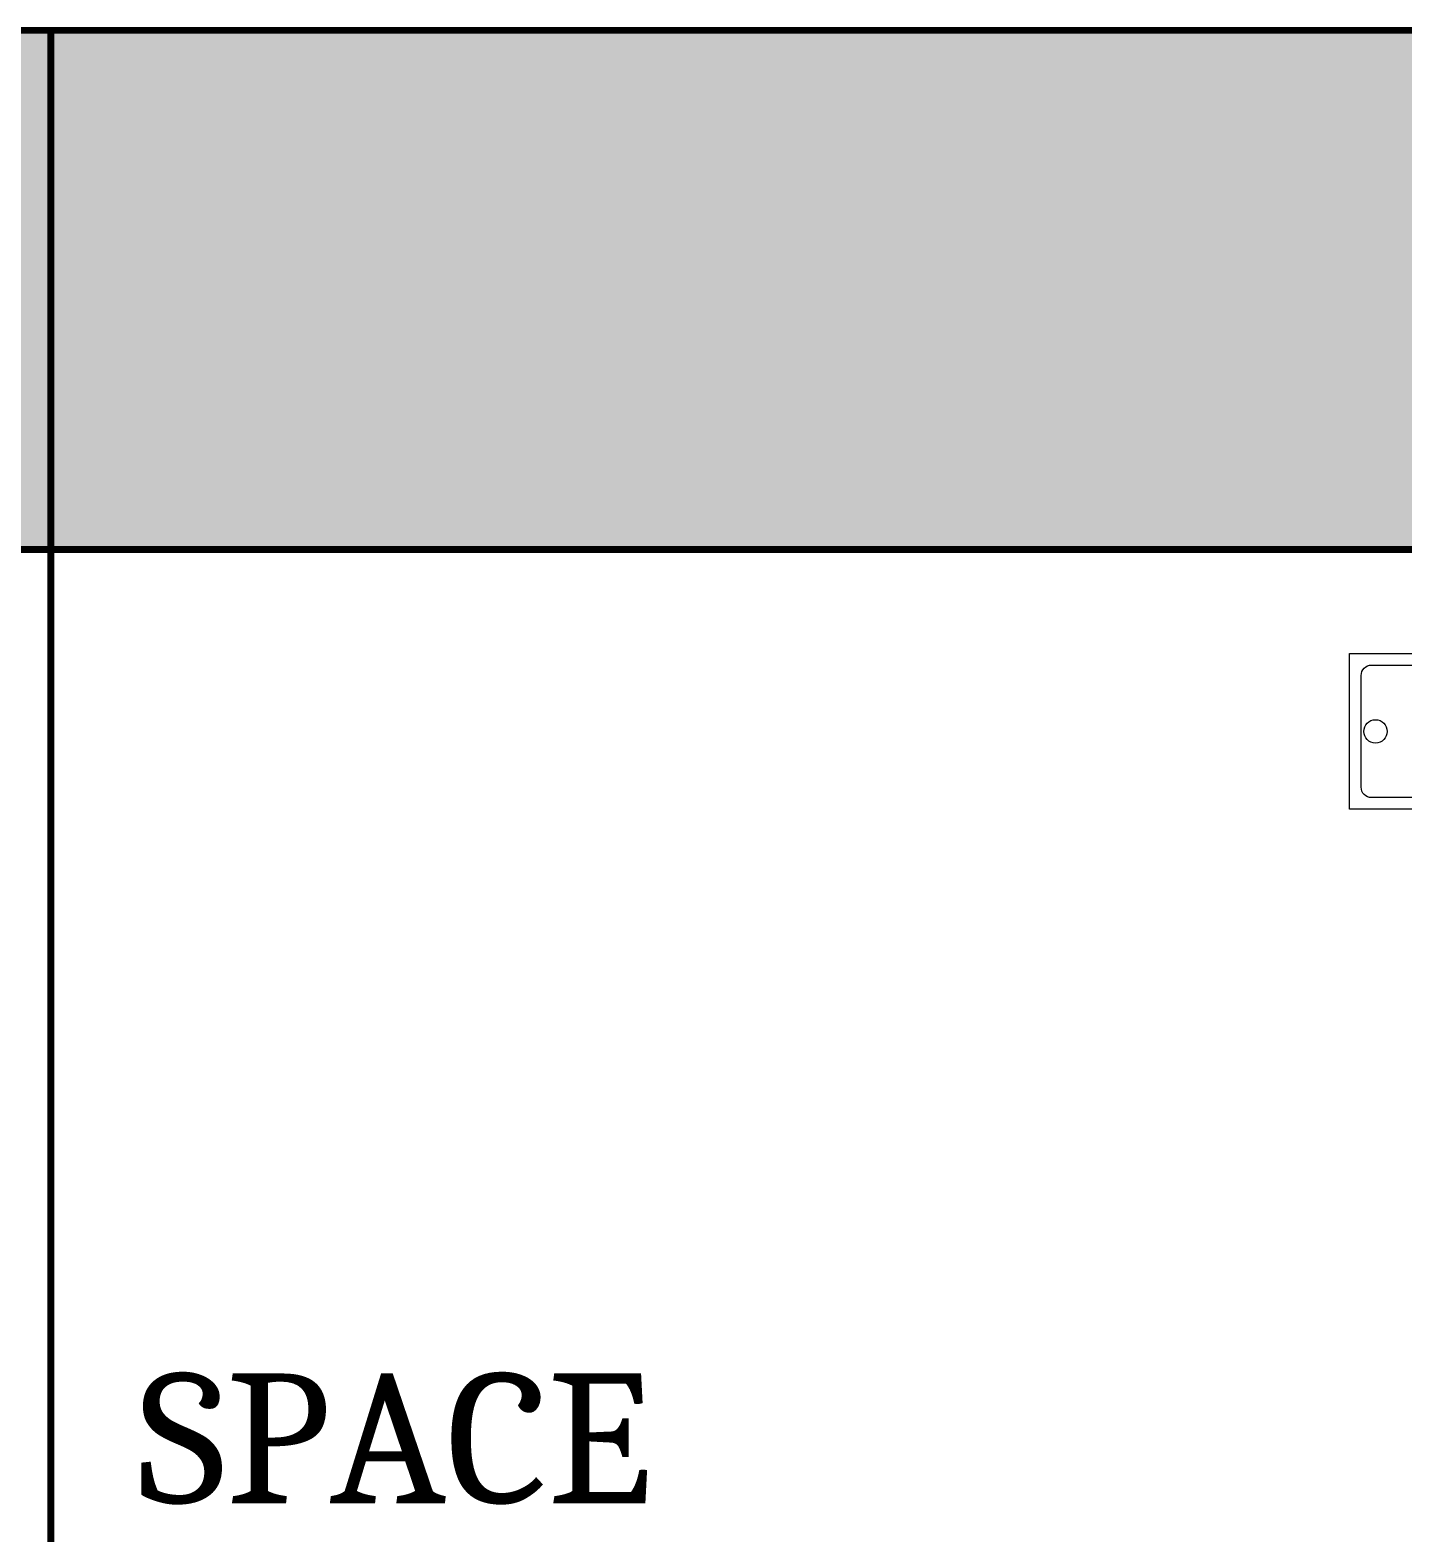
# Model space of a CAD drawing. Header units: millimetres. Extents: x -116965 to 323937, y 291661 to 566926.
# Drawn here: x -47836 to -47571.8, y 306747.8 to 307037 of the extents above; entities that cross this region are included whole.
import ezdxf
from ezdxf.enums import TextEntityAlignment as Align

# ---------------------------------------------------------------- set-up
doc = ezdxf.new("R2010")
doc.units = ezdxf.units.MM
doc.layers.get('0').update_dxf_attribs({"lineweight": 18})
doc.layers.add('C00-00-00', color=7, linetype='Continuous')
doc.layers.add('dien', color=2, linetype='Continuous')
doc.layers.add('C34-3A-40', color=7, linetype='Continuous', true_color=0x343a40)
doc.layers.add('C62-64-69', color=7, linetype='Continuous', true_color=0x626469)
doc.styles.add('hwTech', font='Cambria.ttf')

# ---------------------------------------------------------------- blocks, each defined once
blk = doc.blocks.new('QƯEQWQWEQWE')
at = {"color": 0, "lineweight": 13, "ltscale": 100}
blk.add_lwpolyline([(60414.52, 346788.3), (60214.52, 346788.3), (60214.52, 346818.3), (60414.52, 346818.3)], close=True, dxfattribs=at)
blk.add_lwpolyline([(60410.27, 346790.55), (60218.77, 346790.55, -0.414214), (60216.77, 346792.55), (60216.77, 346814.06, -0.414214), (60218.77, 346816.06), (60410.27, 346816.06, -0.414214), (60412.27, 346814.06), (60412.27, 346792.55, -0.414214)], format="xyb", close=True, dxfattribs=at)
at = {"color": 7}
for centre in [(60219.52, 346803.3), (60409.52, 346803.3)]:
    blk.add_circle(centre, 2.25, dxfattribs=at)
at = {"lineweight": -3, "ltscale": 5, "insert": (60314.57, 346808.64), "char_height": 7.5, "attachment_point": 5, "style": 'hwTech'}
blk.add_mtext_dynamic_manual_height_columns('COLUMN NUMBER', width=145.0456, gutter_width=12, heights=[0], dxfattribs=at)
at = {"layer": 'dien', "color": 6, "linetype": 'Continuous', "lineweight": 30, "insert": (60314.57, 346799.61), "char_height": 15, "width": 248.9403, "attachment_point": 5, "style": 'hwTech'}
blk.add_mtext('{\\H0.3667x;3P4W - 400/230VAC} ', dxfattribs=at)

msp = doc.modelspace()

# ---------------------------------------------------------------- hatches: boundary and pattern name
at = {"layer": 'C34-3A-40'}
h = msp.add_hatch(color=256, dxfattribs=at)
h.dxf.hatch_style = 2
h.paths.add_polyline_path([(-48031.960346, 307037.046927), (-47831.988262, 307037.046927), (-47831.988262, 306937.060883), (-48031.960346, 306937.060883)])
h = msp.add_hatch(color=256, dxfattribs=at)
h.dxf.hatch_style = 2
h.paths.add_polyline_path([(-47831.988262, 307037.046927), (-47132.085971, 307037.046927), (-47132.085971, 306937.060883), (-47831.988262, 306937.060883)])
at = {"layer": 'C62-64-69'}
h = msp.add_hatch(color=256, dxfattribs=at)
h.dxf.hatch_style = 2
h.paths.add_polyline_path([(-47831.988262, 307028.048183), (-47799.992731, 307028.048183), (-47799.992731, 307021.049158), (-47831.988262, 307021.049158)])
h = msp.add_hatch(color=256, dxfattribs=at)
h.dxf.hatch_style = 2
h.paths.add_polyline_path([(-47799.992731, 307028.048183), (-47767.997196, 307028.048183), (-47767.997196, 307021.049158), (-47799.992731, 307021.049158)])
h = msp.add_hatch(color=256, dxfattribs=at)
h.dxf.hatch_style = 2
h.paths.add_polyline_path([(-47799.992731, 307028.048183), (-47767.997196, 307028.048183), (-47767.997196, 307021.049158), (-47799.992731, 307021.049158)])
h = msp.add_hatch(color=256, dxfattribs=at)
h.dxf.hatch_style = 2
h.paths.add_polyline_path([(-47767.997196, 307028.048183), (-47736.001662, 307028.048183), (-47736.001662, 307021.049158), (-47767.997196, 307021.049158)])
h = msp.add_hatch(color=256, dxfattribs=at)
h.dxf.hatch_style = 2
h.paths.add_polyline_path([(-47767.997196, 307028.048183), (-47736.001662, 307028.048183), (-47736.001662, 307021.049158), (-47767.997196, 307021.049158)])
h = msp.add_hatch(color=256, dxfattribs=at)
h.dxf.hatch_style = 2
h.paths.add_polyline_path([(-47736.001662, 307028.048183), (-47704.006131, 307028.048183), (-47704.006131, 307021.049158), (-47736.001662, 307021.049158)])
h = msp.add_hatch(color=256, dxfattribs=at)
h.dxf.hatch_style = 2
h.paths.add_polyline_path([(-47704.006131, 307028.048183), (-47672.010596, 307028.048183), (-47672.010596, 307021.049158), (-47704.006131, 307021.049158)])
h = msp.add_hatch(color=256, dxfattribs=at)
h.dxf.hatch_style = 2
h.paths.add_polyline_path([(-47704.006131, 307028.048183), (-47672.010596, 307028.048183), (-47672.010596, 307021.049158), (-47704.006131, 307021.049158)])
h = msp.add_hatch(color=256, dxfattribs=at)
h.dxf.hatch_style = 2
h.paths.add_polyline_path([(-47672.010596, 307028.048183), (-47640.015062, 307028.048183), (-47640.015062, 307021.049158), (-47672.010596, 307021.049158)])
h = msp.add_hatch(color=256, dxfattribs=at)
h.dxf.hatch_style = 2
h.paths.add_polyline_path([(-47672.010596, 307028.048183), (-47640.015062, 307028.048183), (-47640.015062, 307021.049158), (-47672.010596, 307021.049158)])
h = msp.add_hatch(color=256, dxfattribs=at)
h.dxf.hatch_style = 2
h.paths.add_polyline_path([(-47640.015062, 307028.048183), (-47608.019531, 307028.048183), (-47608.019531, 307021.049158), (-47640.015062, 307021.049158)])
h = msp.add_hatch(color=256, dxfattribs=at)
h.dxf.hatch_style = 2
h.paths.add_polyline_path([(-47640.015062, 307028.048183), (-47608.019531, 307028.048183), (-47608.019531, 307021.049158), (-47640.015062, 307021.049158)])
h = msp.add_hatch(color=256, dxfattribs=at)
h.dxf.hatch_style = 2
h.paths.add_polyline_path([(-47608.019531, 307028.048183), (-47576.023996, 307028.048183), (-47576.023996, 307021.049158), (-47608.019531, 307021.049158)])
h = msp.add_hatch(color=256, dxfattribs=at)
h.dxf.hatch_style = 2
h.paths.add_polyline_path([(-47608.019531, 307028.048183), (-47576.023996, 307028.048183), (-47576.023996, 307021.049158), (-47608.019531, 307021.049158)])
h = msp.add_hatch(color=256, dxfattribs=at)
h.dxf.hatch_style = 2
h.paths.add_polyline_path([(-47576.023996, 307028.048183), (-47544.028462, 307028.048183), (-47544.028462, 307021.049158), (-47576.023996, 307021.049158)])
h = msp.add_hatch(color=256, dxfattribs=at)
h.dxf.hatch_style = 2
h.paths.add_polyline_path([(-47831.988262, 307021.049158), (-47799.992731, 307021.049158), (-47799.992731, 307019.049439), (-47831.988262, 307019.049439)])
h = msp.add_hatch(color=256, dxfattribs=at)
h.dxf.hatch_style = 2
h.paths.add_polyline_path([(-47799.992731, 307021.049158), (-47767.997196, 307021.049158), (-47767.997196, 307019.049439), (-47799.992731, 307019.049439)])
h = msp.add_hatch(color=256, dxfattribs=at)
h.dxf.hatch_style = 2
h.paths.add_polyline_path([(-47799.992731, 307021.049158), (-47767.997196, 307021.049158), (-47767.997196, 307019.049439), (-47799.992731, 307019.049439)])
h = msp.add_hatch(color=256, dxfattribs=at)
h.dxf.hatch_style = 2
h.paths.add_polyline_path([(-47767.997196, 307021.049158), (-47736.001662, 307021.049158), (-47736.001662, 307019.049439), (-47767.997196, 307019.049439)])
h = msp.add_hatch(color=256, dxfattribs=at)
h.dxf.hatch_style = 2
h.paths.add_polyline_path([(-47767.997196, 307021.049158), (-47736.001662, 307021.049158), (-47736.001662, 307019.049439), (-47767.997196, 307019.049439)])
h = msp.add_hatch(color=256, dxfattribs=at)
h.dxf.hatch_style = 2
h.paths.add_polyline_path([(-47736.001662, 307021.049158), (-47704.006131, 307021.049158), (-47704.006131, 307019.049439), (-47736.001662, 307019.049439)])
h = msp.add_hatch(color=256, dxfattribs=at)
h.dxf.hatch_style = 2
h.paths.add_polyline_path([(-47704.006131, 307021.049158), (-47672.010596, 307021.049158), (-47672.010596, 307019.049439), (-47704.006131, 307019.049439)])
h = msp.add_hatch(color=256, dxfattribs=at)
h.dxf.hatch_style = 2
h.paths.add_polyline_path([(-47704.006131, 307021.049158), (-47672.010596, 307021.049158), (-47672.010596, 307019.049439), (-47704.006131, 307019.049439)])
h = msp.add_hatch(color=256, dxfattribs=at)
h.dxf.hatch_style = 2
h.paths.add_polyline_path([(-47672.010596, 307021.049158), (-47640.015062, 307021.049158), (-47640.015062, 307019.049439), (-47672.010596, 307019.049439)])
h = msp.add_hatch(color=256, dxfattribs=at)
h.dxf.hatch_style = 2
h.paths.add_polyline_path([(-47672.010596, 307021.049158), (-47640.015062, 307021.049158), (-47640.015062, 307019.049439), (-47672.010596, 307019.049439)])
h = msp.add_hatch(color=256, dxfattribs=at)
h.dxf.hatch_style = 2
h.paths.add_polyline_path([(-47640.015062, 307021.049158), (-47608.019531, 307021.049158), (-47608.019531, 307019.049439), (-47640.015062, 307019.049439)])
h = msp.add_hatch(color=256, dxfattribs=at)
h.dxf.hatch_style = 2
h.paths.add_polyline_path([(-47640.015062, 307021.049158), (-47608.019531, 307021.049158), (-47608.019531, 307019.049439), (-47640.015062, 307019.049439)])
h = msp.add_hatch(color=256, dxfattribs=at)
h.dxf.hatch_style = 2
h.paths.add_polyline_path([(-47608.019531, 307021.049158), (-47576.023996, 307021.049158), (-47576.023996, 307019.049439), (-47608.019531, 307019.049439)])
h = msp.add_hatch(color=256, dxfattribs=at)
h.dxf.hatch_style = 2
h.paths.add_polyline_path([(-47608.019531, 307021.049158), (-47576.023996, 307021.049158), (-47576.023996, 307019.049439), (-47608.019531, 307019.049439)])
h = msp.add_hatch(color=256, dxfattribs=at)
h.dxf.hatch_style = 2
h.paths.add_polyline_path([(-47576.023996, 307021.049158), (-47544.028462, 307021.049158), (-47544.028462, 307019.049439), (-47576.023996, 307019.049439)])
h = msp.add_hatch(color=256, dxfattribs=at)
h.dxf.hatch_style = 2
h.paths.add_polyline_path([(-47831.988262, 307019.049439), (-47799.992731, 307019.049439), (-47799.992731, 307012.050414), (-47831.988262, 307012.050414)])
h = msp.add_hatch(color=256, dxfattribs=at)
h.dxf.hatch_style = 2
h.paths.add_polyline_path([(-47799.992731, 307019.049439), (-47767.997196, 307019.049439), (-47767.997196, 307012.050414), (-47799.992731, 307012.050414)])
h = msp.add_hatch(color=256, dxfattribs=at)
h.dxf.hatch_style = 2
h.paths.add_polyline_path([(-47799.992731, 307019.049439), (-47767.997196, 307019.049439), (-47767.997196, 307012.050414), (-47799.992731, 307012.050414)])
h = msp.add_hatch(color=256, dxfattribs=at)
h.dxf.hatch_style = 2
h.paths.add_polyline_path([(-47767.997196, 307019.049439), (-47736.001662, 307019.049439), (-47736.001662, 307012.050414), (-47767.997196, 307012.050414)])
h = msp.add_hatch(color=256, dxfattribs=at)
h.dxf.hatch_style = 2
h.paths.add_polyline_path([(-47767.997196, 307019.049439), (-47736.001662, 307019.049439), (-47736.001662, 307012.050414), (-47767.997196, 307012.050414)])
h = msp.add_hatch(color=256, dxfattribs=at)
h.dxf.hatch_style = 2
h.paths.add_polyline_path([(-47736.001662, 307019.049439), (-47704.006131, 307019.049439), (-47704.006131, 307012.050414), (-47736.001662, 307012.050414)])
h = msp.add_hatch(color=256, dxfattribs=at)
h.dxf.hatch_style = 2
h.paths.add_polyline_path([(-47704.006131, 307019.049439), (-47672.010596, 307019.049439), (-47672.010596, 307012.050414), (-47704.006131, 307012.050414)])
h = msp.add_hatch(color=256, dxfattribs=at)
h.dxf.hatch_style = 2
h.paths.add_polyline_path([(-47704.006131, 307019.049439), (-47672.010596, 307019.049439), (-47672.010596, 307012.050414), (-47704.006131, 307012.050414)])
h = msp.add_hatch(color=256, dxfattribs=at)
h.dxf.hatch_style = 2
h.paths.add_polyline_path([(-47672.010596, 307019.049439), (-47640.015062, 307019.049439), (-47640.015062, 307012.050414), (-47672.010596, 307012.050414)])
h = msp.add_hatch(color=256, dxfattribs=at)
h.dxf.hatch_style = 2
h.paths.add_polyline_path([(-47672.010596, 307019.049439), (-47640.015062, 307019.049439), (-47640.015062, 307012.050414), (-47672.010596, 307012.050414)])
h = msp.add_hatch(color=256, dxfattribs=at)
h.dxf.hatch_style = 2
h.paths.add_polyline_path([(-47640.015062, 307019.049439), (-47608.019531, 307019.049439), (-47608.019531, 307012.050414), (-47640.015062, 307012.050414)])
h = msp.add_hatch(color=256, dxfattribs=at)
h.dxf.hatch_style = 2
h.paths.add_polyline_path([(-47640.015062, 307019.049439), (-47608.019531, 307019.049439), (-47608.019531, 307012.050414), (-47640.015062, 307012.050414)])
h = msp.add_hatch(color=256, dxfattribs=at)
h.dxf.hatch_style = 2
h.paths.add_polyline_path([(-47608.019531, 307019.049439), (-47576.023996, 307019.049439), (-47576.023996, 307012.050414), (-47608.019531, 307012.050414)])
h = msp.add_hatch(color=256, dxfattribs=at)
h.dxf.hatch_style = 2
h.paths.add_polyline_path([(-47608.019531, 307019.049439), (-47576.023996, 307019.049439), (-47576.023996, 307012.050414), (-47608.019531, 307012.050414)])
h = msp.add_hatch(color=256, dxfattribs=at)
h.dxf.hatch_style = 2
h.paths.add_polyline_path([(-47576.023996, 307019.049439), (-47544.028462, 307019.049439), (-47544.028462, 307012.050414), (-47576.023996, 307012.050414)])
h = msp.add_hatch(color=256, dxfattribs=at)
h.dxf.hatch_style = 2
h.paths.add_polyline_path([(-47831.988262, 307012.050414), (-47799.992731, 307012.050414), (-47799.992731, 307010.050695), (-47831.988262, 307010.050695)])
h = msp.add_hatch(color=256, dxfattribs=at)
h.dxf.hatch_style = 2
h.paths.add_polyline_path([(-47799.992731, 307012.050414), (-47767.997196, 307012.050414), (-47767.997196, 307010.050695), (-47799.992731, 307010.050695)])
h = msp.add_hatch(color=256, dxfattribs=at)
h.dxf.hatch_style = 2
h.paths.add_polyline_path([(-47799.992731, 307012.050414), (-47767.997196, 307012.050414), (-47767.997196, 307010.050695), (-47799.992731, 307010.050695)])
h = msp.add_hatch(color=256, dxfattribs=at)
h.dxf.hatch_style = 2
h.paths.add_polyline_path([(-47767.997196, 307012.050414), (-47736.001662, 307012.050414), (-47736.001662, 307010.050695), (-47767.997196, 307010.050695)])
h = msp.add_hatch(color=256, dxfattribs=at)
h.dxf.hatch_style = 2
h.paths.add_polyline_path([(-47767.997196, 307012.050414), (-47736.001662, 307012.050414), (-47736.001662, 307010.050695), (-47767.997196, 307010.050695)])
h = msp.add_hatch(color=256, dxfattribs=at)
h.dxf.hatch_style = 2
h.paths.add_polyline_path([(-47736.001662, 307012.050414), (-47704.006131, 307012.050414), (-47704.006131, 307010.050695), (-47736.001662, 307010.050695)])
h = msp.add_hatch(color=256, dxfattribs=at)
h.dxf.hatch_style = 2
h.paths.add_polyline_path([(-47704.006131, 307012.050414), (-47672.010596, 307012.050414), (-47672.010596, 307010.050695), (-47704.006131, 307010.050695)])
h = msp.add_hatch(color=256, dxfattribs=at)
h.dxf.hatch_style = 2
h.paths.add_polyline_path([(-47704.006131, 307012.050414), (-47672.010596, 307012.050414), (-47672.010596, 307010.050695), (-47704.006131, 307010.050695)])
h = msp.add_hatch(color=256, dxfattribs=at)
h.dxf.hatch_style = 2
h.paths.add_polyline_path([(-47672.010596, 307012.050414), (-47640.015062, 307012.050414), (-47640.015062, 307010.050695), (-47672.010596, 307010.050695)])
h = msp.add_hatch(color=256, dxfattribs=at)
h.dxf.hatch_style = 2
h.paths.add_polyline_path([(-47672.010596, 307012.050414), (-47640.015062, 307012.050414), (-47640.015062, 307010.050695), (-47672.010596, 307010.050695)])
h = msp.add_hatch(color=256, dxfattribs=at)
h.dxf.hatch_style = 2
h.paths.add_polyline_path([(-47640.015062, 307012.050414), (-47608.019531, 307012.050414), (-47608.019531, 307010.050695), (-47640.015062, 307010.050695)])
h = msp.add_hatch(color=256, dxfattribs=at)
h.dxf.hatch_style = 2
h.paths.add_polyline_path([(-47640.015062, 307012.050414), (-47608.019531, 307012.050414), (-47608.019531, 307010.050695), (-47640.015062, 307010.050695)])
h = msp.add_hatch(color=256, dxfattribs=at)
h.dxf.hatch_style = 2
h.paths.add_polyline_path([(-47608.019531, 307012.050414), (-47576.023996, 307012.050414), (-47576.023996, 307010.050695), (-47608.019531, 307010.050695)])
h = msp.add_hatch(color=256, dxfattribs=at)
h.dxf.hatch_style = 2
h.paths.add_polyline_path([(-47608.019531, 307012.050414), (-47576.023996, 307012.050414), (-47576.023996, 307010.050695), (-47608.019531, 307010.050695)])
h = msp.add_hatch(color=256, dxfattribs=at)
h.dxf.hatch_style = 2
h.paths.add_polyline_path([(-47576.023996, 307012.050414), (-47544.028462, 307012.050414), (-47544.028462, 307010.050695), (-47576.023996, 307010.050695)])
h = msp.add_hatch(color=256, dxfattribs=at)
h.dxf.hatch_style = 2
h.paths.add_polyline_path([(-47831.988262, 307010.050695), (-47799.992731, 307010.050695), (-47799.992731, 307003.05167), (-47831.988262, 307003.05167)])
h = msp.add_hatch(color=256, dxfattribs=at)
h.dxf.hatch_style = 2
h.paths.add_polyline_path([(-47799.992731, 307010.050695), (-47767.997196, 307010.050695), (-47767.997196, 307003.05167), (-47799.992731, 307003.05167)])
h = msp.add_hatch(color=256, dxfattribs=at)
h.dxf.hatch_style = 2
h.paths.add_polyline_path([(-47799.992731, 307010.050695), (-47767.997196, 307010.050695), (-47767.997196, 307003.05167), (-47799.992731, 307003.05167)])
h = msp.add_hatch(color=256, dxfattribs=at)
h.dxf.hatch_style = 2
h.paths.add_polyline_path([(-47767.997196, 307010.050695), (-47736.001662, 307010.050695), (-47736.001662, 307003.05167), (-47767.997196, 307003.05167)])
h = msp.add_hatch(color=256, dxfattribs=at)
h.dxf.hatch_style = 2
h.paths.add_polyline_path([(-47767.997196, 307010.050695), (-47736.001662, 307010.050695), (-47736.001662, 307003.05167), (-47767.997196, 307003.05167)])
h = msp.add_hatch(color=256, dxfattribs=at)
h.dxf.hatch_style = 2
h.paths.add_polyline_path([(-47736.001662, 307010.050695), (-47704.006131, 307010.050695), (-47704.006131, 307003.05167), (-47736.001662, 307003.05167)])
h = msp.add_hatch(color=256, dxfattribs=at)
h.dxf.hatch_style = 2
h.paths.add_polyline_path([(-47704.006131, 307010.050695), (-47672.010596, 307010.050695), (-47672.010596, 307003.05167), (-47704.006131, 307003.05167)])
h = msp.add_hatch(color=256, dxfattribs=at)
h.dxf.hatch_style = 2
h.paths.add_polyline_path([(-47704.006131, 307010.050695), (-47672.010596, 307010.050695), (-47672.010596, 307003.05167), (-47704.006131, 307003.05167)])
h = msp.add_hatch(color=256, dxfattribs=at)
h.dxf.hatch_style = 2
h.paths.add_polyline_path([(-47672.010596, 307010.050695), (-47640.015062, 307010.050695), (-47640.015062, 307003.05167), (-47672.010596, 307003.05167)])
h = msp.add_hatch(color=256, dxfattribs=at)
h.dxf.hatch_style = 2
h.paths.add_polyline_path([(-47672.010596, 307010.050695), (-47640.015062, 307010.050695), (-47640.015062, 307003.05167), (-47672.010596, 307003.05167)])
h = msp.add_hatch(color=256, dxfattribs=at)
h.dxf.hatch_style = 2
h.paths.add_polyline_path([(-47640.015062, 307010.050695), (-47608.019531, 307010.050695), (-47608.019531, 307003.05167), (-47640.015062, 307003.05167)])
h = msp.add_hatch(color=256, dxfattribs=at)
h.dxf.hatch_style = 2
h.paths.add_polyline_path([(-47640.015062, 307010.050695), (-47608.019531, 307010.050695), (-47608.019531, 307003.05167), (-47640.015062, 307003.05167)])
h = msp.add_hatch(color=256, dxfattribs=at)
h.dxf.hatch_style = 2
h.paths.add_polyline_path([(-47608.019531, 307010.050695), (-47576.023996, 307010.050695), (-47576.023996, 307003.05167), (-47608.019531, 307003.05167)])
h = msp.add_hatch(color=256, dxfattribs=at)
h.dxf.hatch_style = 2
h.paths.add_polyline_path([(-47608.019531, 307010.050695), (-47576.023996, 307010.050695), (-47576.023996, 307003.05167), (-47608.019531, 307003.05167)])
h = msp.add_hatch(color=256, dxfattribs=at)
h.dxf.hatch_style = 2
h.paths.add_polyline_path([(-47576.023996, 307010.050695), (-47544.028462, 307010.050695), (-47544.028462, 307003.05167), (-47576.023996, 307003.05167)])
h = msp.add_hatch(color=256, dxfattribs=at)
h.dxf.hatch_style = 2
h.paths.add_polyline_path([(-47831.988262, 307003.05167), (-47799.992731, 307003.05167), (-47799.992731, 307001.051952), (-47831.988262, 307001.051952)])
h = msp.add_hatch(color=256, dxfattribs=at)
h.dxf.hatch_style = 2
h.paths.add_polyline_path([(-47799.992731, 307003.05167), (-47767.997196, 307003.05167), (-47767.997196, 307001.051952), (-47799.992731, 307001.051952)])
h = msp.add_hatch(color=256, dxfattribs=at)
h.dxf.hatch_style = 2
h.paths.add_polyline_path([(-47799.992731, 307003.05167), (-47767.997196, 307003.05167), (-47767.997196, 307001.051952), (-47799.992731, 307001.051952)])
h = msp.add_hatch(color=256, dxfattribs=at)
h.dxf.hatch_style = 2
h.paths.add_polyline_path([(-47767.997196, 307003.05167), (-47736.001662, 307003.05167), (-47736.001662, 307001.051952), (-47767.997196, 307001.051952)])
h = msp.add_hatch(color=256, dxfattribs=at)
h.dxf.hatch_style = 2
h.paths.add_polyline_path([(-47767.997196, 307003.05167), (-47736.001662, 307003.05167), (-47736.001662, 307001.051952), (-47767.997196, 307001.051952)])
h = msp.add_hatch(color=256, dxfattribs=at)
h.dxf.hatch_style = 2
h.paths.add_polyline_path([(-47736.001662, 307003.05167), (-47704.006131, 307003.05167), (-47704.006131, 307001.051952), (-47736.001662, 307001.051952)])
h = msp.add_hatch(color=256, dxfattribs=at)
h.dxf.hatch_style = 2
h.paths.add_polyline_path([(-47704.006131, 307003.05167), (-47672.010596, 307003.05167), (-47672.010596, 307001.051952), (-47704.006131, 307001.051952)])
h = msp.add_hatch(color=256, dxfattribs=at)
h.dxf.hatch_style = 2
h.paths.add_polyline_path([(-47704.006131, 307003.05167), (-47672.010596, 307003.05167), (-47672.010596, 307001.051952), (-47704.006131, 307001.051952)])
h = msp.add_hatch(color=256, dxfattribs=at)
h.dxf.hatch_style = 2
h.paths.add_polyline_path([(-47672.010596, 307003.05167), (-47640.015062, 307003.05167), (-47640.015062, 307001.051952), (-47672.010596, 307001.051952)])
h = msp.add_hatch(color=256, dxfattribs=at)
h.dxf.hatch_style = 2
h.paths.add_polyline_path([(-47672.010596, 307003.05167), (-47640.015062, 307003.05167), (-47640.015062, 307001.051952), (-47672.010596, 307001.051952)])
h = msp.add_hatch(color=256, dxfattribs=at)
h.dxf.hatch_style = 2
h.paths.add_polyline_path([(-47640.015062, 307003.05167), (-47608.019531, 307003.05167), (-47608.019531, 307001.051952), (-47640.015062, 307001.051952)])
h = msp.add_hatch(color=256, dxfattribs=at)
h.dxf.hatch_style = 2
h.paths.add_polyline_path([(-47640.015062, 307003.05167), (-47608.019531, 307003.05167), (-47608.019531, 307001.051952), (-47640.015062, 307001.051952)])
h = msp.add_hatch(color=256, dxfattribs=at)
h.dxf.hatch_style = 2
h.paths.add_polyline_path([(-47608.019531, 307003.05167), (-47576.023996, 307003.05167), (-47576.023996, 307001.051952), (-47608.019531, 307001.051952)])
h = msp.add_hatch(color=256, dxfattribs=at)
h.dxf.hatch_style = 2
h.paths.add_polyline_path([(-47608.019531, 307003.05167), (-47576.023996, 307003.05167), (-47576.023996, 307001.051952), (-47608.019531, 307001.051952)])
h = msp.add_hatch(color=256, dxfattribs=at)
h.dxf.hatch_style = 2
h.paths.add_polyline_path([(-47576.023996, 307003.05167), (-47544.028462, 307003.05167), (-47544.028462, 307001.051952), (-47576.023996, 307001.051952)])
h = msp.add_hatch(color=256, dxfattribs=at)
h.dxf.hatch_style = 2
h.paths.add_polyline_path([(-47831.988262, 307001.051952), (-47799.992731, 307001.051952), (-47799.992731, 306994.052926), (-47831.988262, 306994.052926)])
h = msp.add_hatch(color=256, dxfattribs=at)
h.dxf.hatch_style = 2
h.paths.add_polyline_path([(-47799.992731, 307001.051952), (-47767.997196, 307001.051952), (-47767.997196, 306994.052926), (-47799.992731, 306994.052926)])
h = msp.add_hatch(color=256, dxfattribs=at)
h.dxf.hatch_style = 2
h.paths.add_polyline_path([(-47799.992731, 307001.051952), (-47767.997196, 307001.051952), (-47767.997196, 306994.052926), (-47799.992731, 306994.052926)])
h = msp.add_hatch(color=256, dxfattribs=at)
h.dxf.hatch_style = 2
h.paths.add_polyline_path([(-47767.997196, 307001.051952), (-47736.001662, 307001.051952), (-47736.001662, 306994.052926), (-47767.997196, 306994.052926)])
h = msp.add_hatch(color=256, dxfattribs=at)
h.dxf.hatch_style = 2
h.paths.add_polyline_path([(-47767.997196, 307001.051952), (-47736.001662, 307001.051952), (-47736.001662, 306994.052926), (-47767.997196, 306994.052926)])
h = msp.add_hatch(color=256, dxfattribs=at)
h.dxf.hatch_style = 2
h.paths.add_polyline_path([(-47736.001662, 307001.051952), (-47704.006131, 307001.051952), (-47704.006131, 306994.052926), (-47736.001662, 306994.052926)])
h = msp.add_hatch(color=256, dxfattribs=at)
h.dxf.hatch_style = 2
h.paths.add_polyline_path([(-47704.006131, 307001.051952), (-47672.010596, 307001.051952), (-47672.010596, 306994.052926), (-47704.006131, 306994.052926)])
h = msp.add_hatch(color=256, dxfattribs=at)
h.dxf.hatch_style = 2
h.paths.add_polyline_path([(-47704.006131, 307001.051952), (-47672.010596, 307001.051952), (-47672.010596, 306994.052926), (-47704.006131, 306994.052926)])
h = msp.add_hatch(color=256, dxfattribs=at)
h.dxf.hatch_style = 2
h.paths.add_polyline_path([(-47672.010596, 307001.051952), (-47640.015062, 307001.051952), (-47640.015062, 306994.052926), (-47672.010596, 306994.052926)])
h = msp.add_hatch(color=256, dxfattribs=at)
h.dxf.hatch_style = 2
h.paths.add_polyline_path([(-47672.010596, 307001.051952), (-47640.015062, 307001.051952), (-47640.015062, 306994.052926), (-47672.010596, 306994.052926)])
h = msp.add_hatch(color=256, dxfattribs=at)
h.dxf.hatch_style = 2
h.paths.add_polyline_path([(-47640.015062, 307001.051952), (-47608.019531, 307001.051952), (-47608.019531, 306994.052926), (-47640.015062, 306994.052926)])
h = msp.add_hatch(color=256, dxfattribs=at)
h.dxf.hatch_style = 2
h.paths.add_polyline_path([(-47640.015062, 307001.051952), (-47608.019531, 307001.051952), (-47608.019531, 306994.052926), (-47640.015062, 306994.052926)])
h = msp.add_hatch(color=256, dxfattribs=at)
h.dxf.hatch_style = 2
h.paths.add_polyline_path([(-47608.019531, 307001.051952), (-47576.023996, 307001.051952), (-47576.023996, 306994.052926), (-47608.019531, 306994.052926)])
h = msp.add_hatch(color=256, dxfattribs=at)
h.dxf.hatch_style = 2
h.paths.add_polyline_path([(-47608.019531, 307001.051952), (-47576.023996, 307001.051952), (-47576.023996, 306994.052926), (-47608.019531, 306994.052926)])
h = msp.add_hatch(color=256, dxfattribs=at)
h.dxf.hatch_style = 2
h.paths.add_polyline_path([(-47576.023996, 307001.051952), (-47544.028462, 307001.051952), (-47544.028462, 306994.052926), (-47576.023996, 306994.052926)])
h = msp.add_hatch(color=256, dxfattribs=at)
h.dxf.hatch_style = 2
h.paths.add_polyline_path([(-47831.988262, 306994.052926), (-47799.992731, 306994.052926), (-47799.992731, 306992.053208), (-47831.988262, 306992.053208)])
h = msp.add_hatch(color=256, dxfattribs=at)
h.dxf.hatch_style = 2
h.paths.add_polyline_path([(-47799.992731, 306994.052926), (-47767.997196, 306994.052926), (-47767.997196, 306992.053208), (-47799.992731, 306992.053208)])
h = msp.add_hatch(color=256, dxfattribs=at)
h.dxf.hatch_style = 2
h.paths.add_polyline_path([(-47799.992731, 306994.052926), (-47767.997196, 306994.052926), (-47767.997196, 306992.053208), (-47799.992731, 306992.053208)])
h = msp.add_hatch(color=256, dxfattribs=at)
h.dxf.hatch_style = 2
h.paths.add_polyline_path([(-47767.997196, 306994.052926), (-47736.001662, 306994.052926), (-47736.001662, 306992.053208), (-47767.997196, 306992.053208)])
h = msp.add_hatch(color=256, dxfattribs=at)
h.dxf.hatch_style = 2
h.paths.add_polyline_path([(-47767.997196, 306994.052926), (-47736.001662, 306994.052926), (-47736.001662, 306992.053208), (-47767.997196, 306992.053208)])
h = msp.add_hatch(color=256, dxfattribs=at)
h.dxf.hatch_style = 2
h.paths.add_polyline_path([(-47736.001662, 306994.052926), (-47704.006131, 306994.052926), (-47704.006131, 306992.053208), (-47736.001662, 306992.053208)])
h = msp.add_hatch(color=256, dxfattribs=at)
h.dxf.hatch_style = 2
h.paths.add_polyline_path([(-47704.006131, 306994.052926), (-47672.010596, 306994.052926), (-47672.010596, 306992.053208), (-47704.006131, 306992.053208)])
h = msp.add_hatch(color=256, dxfattribs=at)
h.dxf.hatch_style = 2
h.paths.add_polyline_path([(-47704.006131, 306994.052926), (-47672.010596, 306994.052926), (-47672.010596, 306992.053208), (-47704.006131, 306992.053208)])
h = msp.add_hatch(color=256, dxfattribs=at)
h.dxf.hatch_style = 2
h.paths.add_polyline_path([(-47672.010596, 306994.052926), (-47640.015062, 306994.052926), (-47640.015062, 306992.053208), (-47672.010596, 306992.053208)])
h = msp.add_hatch(color=256, dxfattribs=at)
h.dxf.hatch_style = 2
h.paths.add_polyline_path([(-47672.010596, 306994.052926), (-47640.015062, 306994.052926), (-47640.015062, 306992.053208), (-47672.010596, 306992.053208)])
h = msp.add_hatch(color=256, dxfattribs=at)
h.dxf.hatch_style = 2
h.paths.add_polyline_path([(-47640.015062, 306994.052926), (-47608.019531, 306994.052926), (-47608.019531, 306992.053208), (-47640.015062, 306992.053208)])
h = msp.add_hatch(color=256, dxfattribs=at)
h.dxf.hatch_style = 2
h.paths.add_polyline_path([(-47640.015062, 306994.052926), (-47608.019531, 306994.052926), (-47608.019531, 306992.053208), (-47640.015062, 306992.053208)])
h = msp.add_hatch(color=256, dxfattribs=at)
h.dxf.hatch_style = 2
h.paths.add_polyline_path([(-47608.019531, 306994.052926), (-47576.023996, 306994.052926), (-47576.023996, 306992.053208), (-47608.019531, 306992.053208)])
h = msp.add_hatch(color=256, dxfattribs=at)
h.dxf.hatch_style = 2
h.paths.add_polyline_path([(-47608.019531, 306994.052926), (-47576.023996, 306994.052926), (-47576.023996, 306992.053208), (-47608.019531, 306992.053208)])
h = msp.add_hatch(color=256, dxfattribs=at)
h.dxf.hatch_style = 2
h.paths.add_polyline_path([(-47576.023996, 306994.052926), (-47544.028462, 306994.052926), (-47544.028462, 306992.053208), (-47576.023996, 306992.053208)])
h = msp.add_hatch(color=256, dxfattribs=at)
h.dxf.hatch_style = 2
h.paths.add_polyline_path([(-47831.988262, 306992.053208), (-47799.992731, 306992.053208), (-47799.992731, 306985.054183), (-47831.988262, 306985.054183)])
h = msp.add_hatch(color=256, dxfattribs=at)
h.dxf.hatch_style = 2
h.paths.add_polyline_path([(-47799.992731, 306992.053208), (-47767.997196, 306992.053208), (-47767.997196, 306985.054183), (-47799.992731, 306985.054183)])
h = msp.add_hatch(color=256, dxfattribs=at)
h.dxf.hatch_style = 2
h.paths.add_polyline_path([(-47799.992731, 306992.053208), (-47767.997196, 306992.053208), (-47767.997196, 306985.054183), (-47799.992731, 306985.054183)])
h = msp.add_hatch(color=256, dxfattribs=at)
h.dxf.hatch_style = 2
h.paths.add_polyline_path([(-47767.997196, 306992.053208), (-47736.001662, 306992.053208), (-47736.001662, 306985.054183), (-47767.997196, 306985.054183)])
h = msp.add_hatch(color=256, dxfattribs=at)
h.dxf.hatch_style = 2
h.paths.add_polyline_path([(-47767.997196, 306992.053208), (-47736.001662, 306992.053208), (-47736.001662, 306985.054183), (-47767.997196, 306985.054183)])
h = msp.add_hatch(color=256, dxfattribs=at)
h.dxf.hatch_style = 2
h.paths.add_polyline_path([(-47736.001662, 306992.053208), (-47704.006131, 306992.053208), (-47704.006131, 306985.054183), (-47736.001662, 306985.054183)])
h = msp.add_hatch(color=256, dxfattribs=at)
h.dxf.hatch_style = 2
h.paths.add_polyline_path([(-47704.006131, 306992.053208), (-47672.010596, 306992.053208), (-47672.010596, 306985.054183), (-47704.006131, 306985.054183)])
h = msp.add_hatch(color=256, dxfattribs=at)
h.dxf.hatch_style = 2
h.paths.add_polyline_path([(-47704.006131, 306992.053208), (-47672.010596, 306992.053208), (-47672.010596, 306985.054183), (-47704.006131, 306985.054183)])
h = msp.add_hatch(color=256, dxfattribs=at)
h.dxf.hatch_style = 2
h.paths.add_polyline_path([(-47672.010596, 306992.053208), (-47640.015062, 306992.053208), (-47640.015062, 306985.054183), (-47672.010596, 306985.054183)])
h = msp.add_hatch(color=256, dxfattribs=at)
h.dxf.hatch_style = 2
h.paths.add_polyline_path([(-47672.010596, 306992.053208), (-47640.015062, 306992.053208), (-47640.015062, 306985.054183), (-47672.010596, 306985.054183)])
h = msp.add_hatch(color=256, dxfattribs=at)
h.dxf.hatch_style = 2
h.paths.add_polyline_path([(-47640.015062, 306992.053208), (-47608.019531, 306992.053208), (-47608.019531, 306985.054183), (-47640.015062, 306985.054183)])
h = msp.add_hatch(color=256, dxfattribs=at)
h.dxf.hatch_style = 2
h.paths.add_polyline_path([(-47640.015062, 306992.053208), (-47608.019531, 306992.053208), (-47608.019531, 306985.054183), (-47640.015062, 306985.054183)])
h = msp.add_hatch(color=256, dxfattribs=at)
h.dxf.hatch_style = 2
h.paths.add_polyline_path([(-47608.019531, 306992.053208), (-47576.023996, 306992.053208), (-47576.023996, 306985.054183), (-47608.019531, 306985.054183)])
h = msp.add_hatch(color=256, dxfattribs=at)
h.dxf.hatch_style = 2
h.paths.add_polyline_path([(-47608.019531, 306992.053208), (-47576.023996, 306992.053208), (-47576.023996, 306985.054183), (-47608.019531, 306985.054183)])
h = msp.add_hatch(color=256, dxfattribs=at)
h.dxf.hatch_style = 2
h.paths.add_polyline_path([(-47576.023996, 306992.053208), (-47544.028462, 306992.053208), (-47544.028462, 306985.054183), (-47576.023996, 306985.054183)])
h = msp.add_hatch(color=256, dxfattribs=at)
h.dxf.hatch_style = 2
h.paths.add_polyline_path([(-47831.988262, 306985.054183), (-47799.992731, 306985.054183), (-47799.992731, 306983.054464), (-47831.988262, 306983.054464)])
h = msp.add_hatch(color=256, dxfattribs=at)
h.dxf.hatch_style = 2
h.paths.add_polyline_path([(-47799.992731, 306985.054183), (-47767.997196, 306985.054183), (-47767.997196, 306983.054464), (-47799.992731, 306983.054464)])
h = msp.add_hatch(color=256, dxfattribs=at)
h.dxf.hatch_style = 2
h.paths.add_polyline_path([(-47799.992731, 306985.054183), (-47767.997196, 306985.054183), (-47767.997196, 306983.054464), (-47799.992731, 306983.054464)])
h = msp.add_hatch(color=256, dxfattribs=at)
h.dxf.hatch_style = 2
h.paths.add_polyline_path([(-47767.997196, 306985.054183), (-47736.001662, 306985.054183), (-47736.001662, 306983.054464), (-47767.997196, 306983.054464)])
h = msp.add_hatch(color=256, dxfattribs=at)
h.dxf.hatch_style = 2
h.paths.add_polyline_path([(-47767.997196, 306985.054183), (-47736.001662, 306985.054183), (-47736.001662, 306983.054464), (-47767.997196, 306983.054464)])
h = msp.add_hatch(color=256, dxfattribs=at)
h.dxf.hatch_style = 2
h.paths.add_polyline_path([(-47736.001662, 306985.054183), (-47704.006131, 306985.054183), (-47704.006131, 306983.054464), (-47736.001662, 306983.054464)])
h = msp.add_hatch(color=256, dxfattribs=at)
h.dxf.hatch_style = 2
h.paths.add_polyline_path([(-47704.006131, 306985.054183), (-47672.010596, 306985.054183), (-47672.010596, 306983.054464), (-47704.006131, 306983.054464)])
h = msp.add_hatch(color=256, dxfattribs=at)
h.dxf.hatch_style = 2
h.paths.add_polyline_path([(-47704.006131, 306985.054183), (-47672.010596, 306985.054183), (-47672.010596, 306983.054464), (-47704.006131, 306983.054464)])
h = msp.add_hatch(color=256, dxfattribs=at)
h.dxf.hatch_style = 2
h.paths.add_polyline_path([(-47672.010596, 306985.054183), (-47640.015062, 306985.054183), (-47640.015062, 306983.054464), (-47672.010596, 306983.054464)])
h = msp.add_hatch(color=256, dxfattribs=at)
h.dxf.hatch_style = 2
h.paths.add_polyline_path([(-47672.010596, 306985.054183), (-47640.015062, 306985.054183), (-47640.015062, 306983.054464), (-47672.010596, 306983.054464)])
h = msp.add_hatch(color=256, dxfattribs=at)
h.dxf.hatch_style = 2
h.paths.add_polyline_path([(-47640.015062, 306985.054183), (-47608.019531, 306985.054183), (-47608.019531, 306983.054464), (-47640.015062, 306983.054464)])
h = msp.add_hatch(color=256, dxfattribs=at)
h.dxf.hatch_style = 2
h.paths.add_polyline_path([(-47640.015062, 306985.054183), (-47608.019531, 306985.054183), (-47608.019531, 306983.054464), (-47640.015062, 306983.054464)])
h = msp.add_hatch(color=256, dxfattribs=at)
h.dxf.hatch_style = 2
h.paths.add_polyline_path([(-47608.019531, 306985.054183), (-47576.023996, 306985.054183), (-47576.023996, 306983.054464), (-47608.019531, 306983.054464)])
h = msp.add_hatch(color=256, dxfattribs=at)
h.dxf.hatch_style = 2
h.paths.add_polyline_path([(-47608.019531, 306985.054183), (-47576.023996, 306985.054183), (-47576.023996, 306983.054464), (-47608.019531, 306983.054464)])
h = msp.add_hatch(color=256, dxfattribs=at)
h.dxf.hatch_style = 2
h.paths.add_polyline_path([(-47576.023996, 306985.054183), (-47544.028462, 306985.054183), (-47544.028462, 306983.054464), (-47576.023996, 306983.054464)])

# ---------------------------------------------------------------- linework, layer by layer
at = {"layer": 'C00-00-00', "lineweight": 211}
for points in [[(-48031.960346, 307037.046927), (-47831.988262, 307037.046927), (-47831.988262, 306937.060883), (-48031.960346, 306937.060883)], [(-47831.988262, 307037.046927), (-47132.085971, 307037.046927), (-47132.085971, 304837.354008), (-47831.988262, 304837.354008)], [(-47831.988262, 307037.046927), (-47132.085971, 307037.046927), (-47132.085971, 306937.060883), (-47831.988262, 306937.060883)]]:
    msp.add_lwpolyline(points, close=True, dxfattribs=at)
at = {"layer": 'C00-00-00', "lineweight": 100}
for points in [[(-48031.960346, 306937.060883), (-47831.988262, 306937.060883), (-47831.988262, 304937.340052), (-48031.960346, 304937.340052)], [(-47831.988262, 306937.060883), (-47132.085971, 306937.060883), (-47132.085971, 306737.088802), (-47831.988262, 306737.088802)]]:
    msp.add_lwpolyline(points, close=True, dxfattribs=at)

# ---------------------------------------------------------------- block references
at = {"lineweight": -3}
msp.add_blockref('QƯEQWQWEQWE', (-107796.556469, -39901.243461), dxfattribs=at)

# ---------------------------------------------------------------- texts
at = {"color": 2, "lineweight": -3, "ltscale": 5, "style": 'hwTech'}
msp.add_text('SPACE', height=25, dxfattribs=at).set_placement((-47765.727248, 306765.973334), align=Align.MIDDLE_CENTER)

doc.saveas('drawing.dxf')
